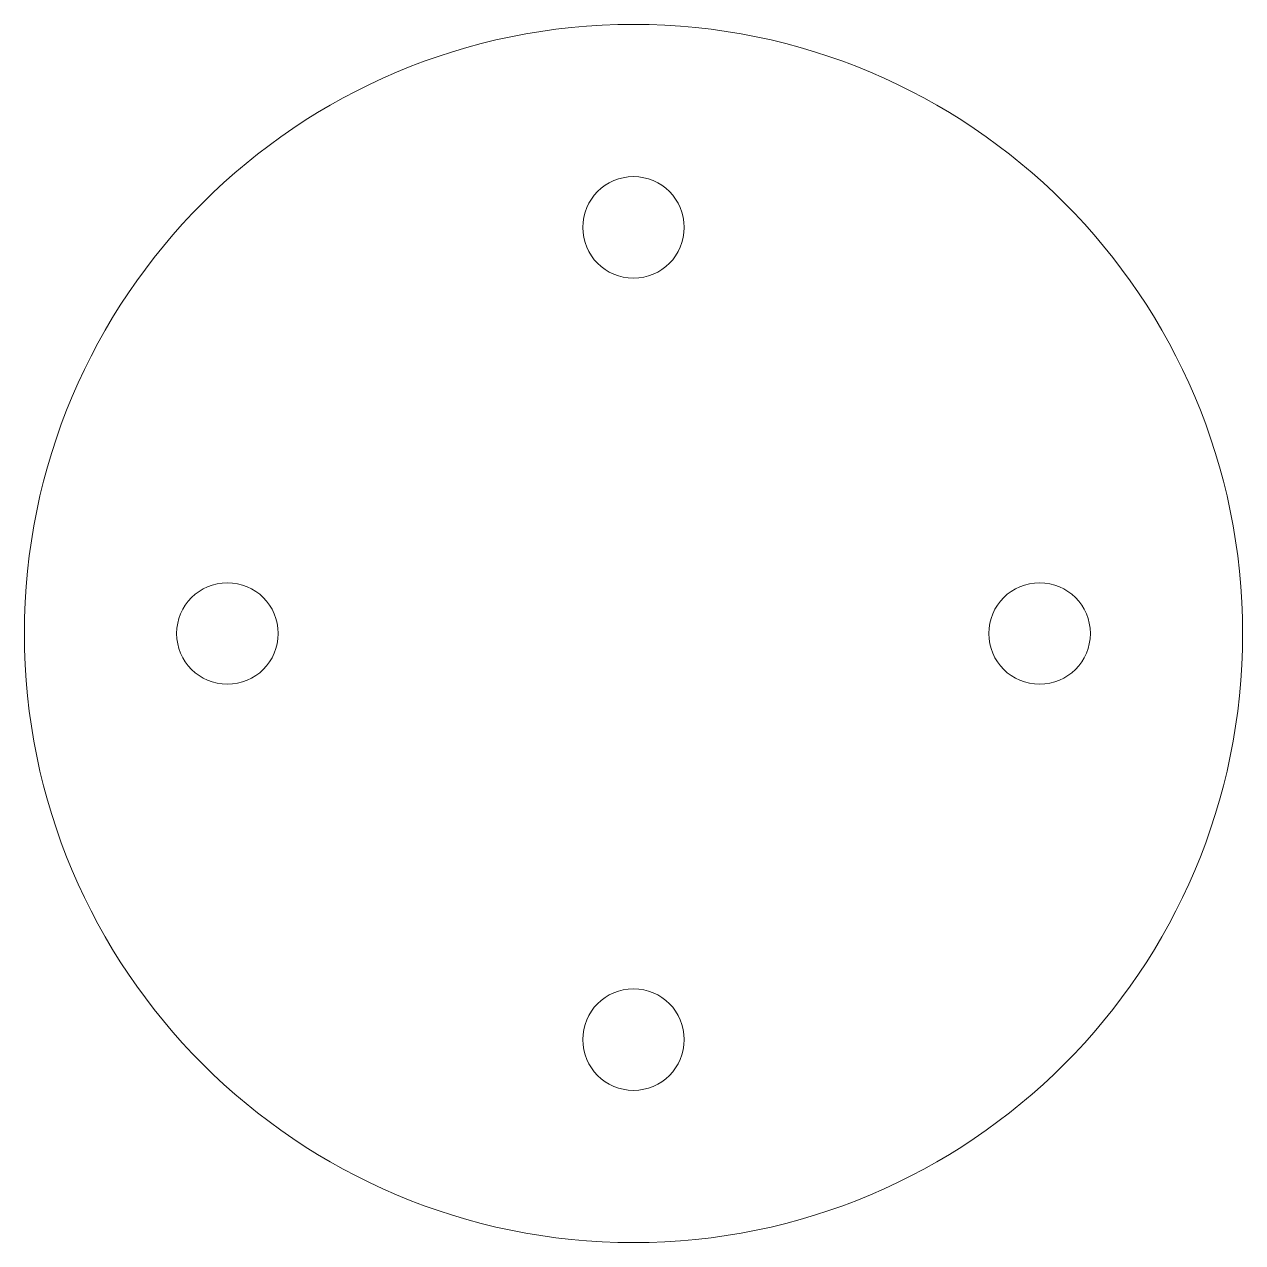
# Model space of a CAD drawing. Header units: millimetres. Extents: x 0 to 30, y 0 to 30.
import ezdxf

# ---------------------------------------------------------------- set-up
doc = ezdxf.new("R2010")
doc.units = ezdxf.units.MM

msp = doc.modelspace()

# ---------------------------------------------------------------- linework, layer by layer
at = {"color": 7, "linetype": 'Continuous', "lineweight": 15}
for centre, radius in [((15, 15), 15), ((15, 25), 1.25), ((5, 15), 1.25), ((25, 15), 1.25), ((15, 5), 1.25)]:
    msp.add_circle(centre, radius, dxfattribs=at)

doc.saveas('drawing.dxf')
